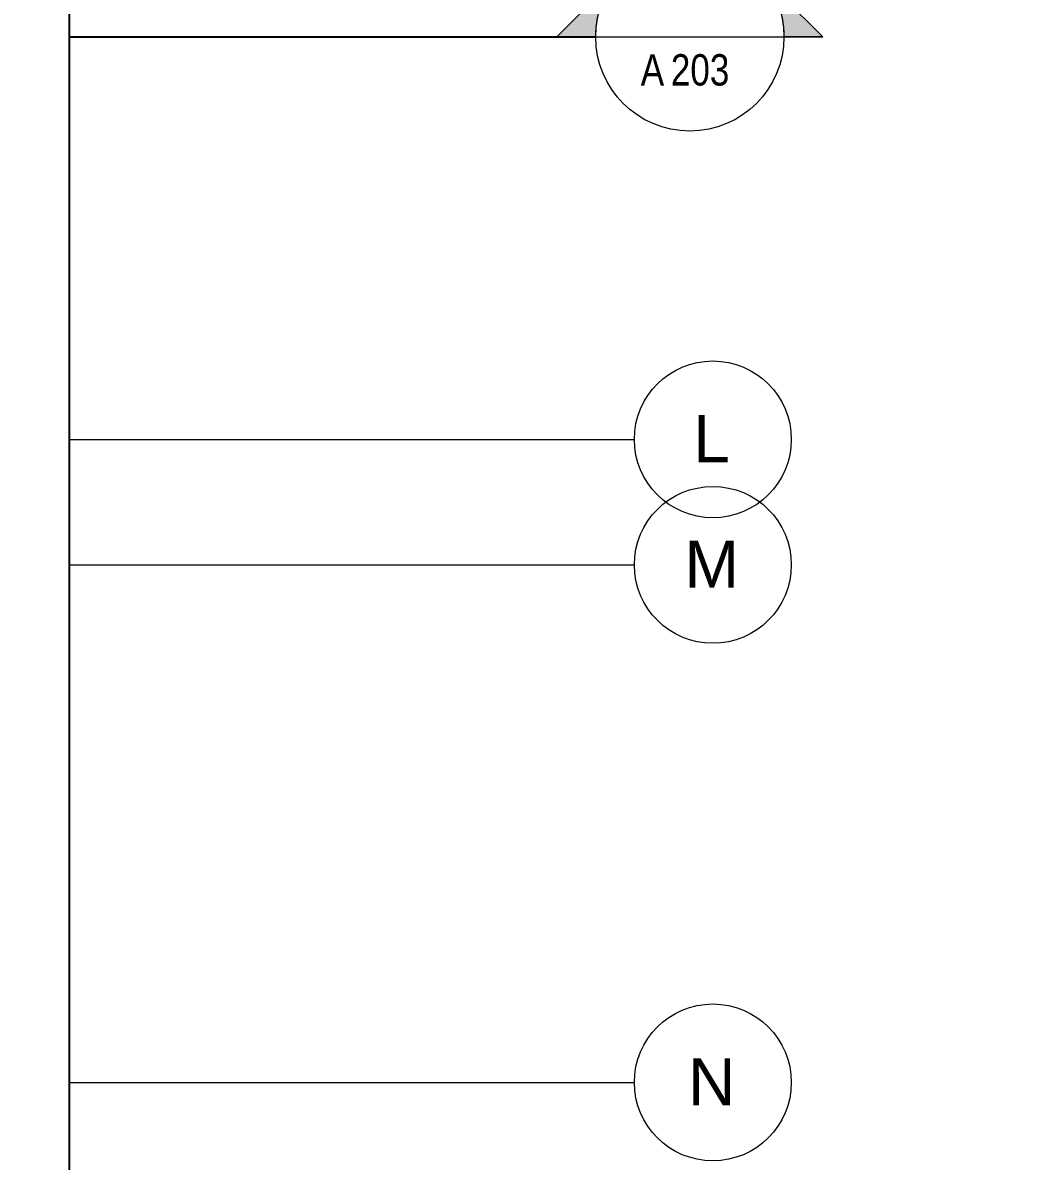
# Model space of a CAD drawing. Header units: millimetres. Extents: x -9358 to 257996, y -67499 to 9117.
# Drawn here: x 53924 to 60403, y -58051 to -50792 of the extents above; entities that cross this region are included whole.
import ezdxf
from ezdxf import colors
from ezdxf.entities.mleader import LeaderData, LeaderLine
from ezdxf.math import Vec2, Vec3

# ---------------------------------------------------------------- set-up
doc = ezdxf.new("R2010")
doc.units = ezdxf.units.MM
doc.header["$LTSCALE"] = 1000
doc.linetypes.add('Dash Dot 3_8_', pattern=[15.875, 9.525, -3.175, 0, -3.175])
doc.linetypes.add('Grid Line', pattern=[22.225, 12.7, -3.175, 3.175, -3.175])
for name, color, linetype, lineweight in [('A-AXS-1', 8, 'Grid Line', 9), ('A-AXS-CIR', 8, 'Continuous', 9), ('A-DSG-REF', 8, 'Continuous', 9), ('A-DSG-REF-1', 8, 'Dash Dot 3_8_', 25), ('A-FLR-PAT', 8, 'Continuous', 18)]:
    doc.layers.add(name, color=color, linetype=linetype, lineweight=lineweight)
doc.layers.add('DATANET', color=4, linetype='Continuous')
doc.layers.add('FIBERNETW', color=5, linetype='Continuous')
doc.styles.add('Arial_2', font='arial.ttf', dxfattribs={"height": 300})
doc.styles.add('Arial_3', font='arial.ttf', dxfattribs={"width": 0.8, "height": 200})
doc.styles.add('ELEC', font='romant.shx', dxfattribs={"width": 0.8, "oblique": 15, "height": 0.18})

# ---------------------------------------------------------------- blocks, each defined once
blk = doc.blocks.new('Grid - Grid Head - Circle_100-910310-01-Ground Floor Furniture Plan')
at = {"layer": 'A-AXS-CIR'}
blk.add_circle((0, 0), 5, dxfattribs=at)
blk = doc.blocks.new('Section - M_Section Head - Filled-910193-01-Ground Floor Furniture Plan')
at = {"layer": 'A-DSG-REF'}
h = blk.add_hatch(color=256, dxfattribs=at)
edge = h.paths.add_edge_path(flags=0)
edge.add_line((-6, 8.485), (-6, 6))
edge.add_arc((-6, 0), 6, 90, 135)
edge.add_line((-10.243, 4.243), (-6, 8.485))
h = blk.add_hatch(color=256, dxfattribs=at)
edge = h.paths.add_edge_path(flags=0)
edge.add_line((-6, 8.485), (-1.757, 4.243))
edge.add_arc((-6, 0), 6, 45, 90)
edge.add_line((-6, 6), (-6, 8.485))
h = blk.add_hatch(color=256, dxfattribs=at)
edge = h.paths.add_edge_path(flags=0)
edge.add_line((-14.485, 0), (-10.243, 4.243))
edge.add_arc((-6, 0), 6, 135, 180)
edge.add_line((-12, 0), (-14.485, 0))
h = blk.add_hatch(color=256, dxfattribs=at)
edge = h.paths.add_edge_path(flags=0)
edge.add_line((2.485, 0), (0, 0))
edge.add_arc((-6, 0), 6, 360, 405)
edge.add_line((-1.757, 4.243), (2.485, 0))
for p, q in [((-6, 8.485), (-14.485, 0)), ((-6, 8.485), (-10.243, 4.243)), ((-6, 8.485), (2.485, 0)), ((-6, 6), (-6, 8.485)), ((-6, 8.485), (-6, 6)), ((-1.757, 4.243), (-6, 8.485)), ((-10.243, 4.243), (-14.485, 0)), ((2.485, 0), (-1.757, 4.243)), ((-14.485, 0), (-12, 0)), ((0, 0), (2.485, 0)), ((-12, 0), (-14.485, 0)), ((0, 0), (2.485, 0))]:
    blk.add_line(p, q, dxfattribs=at)
for start, end in [(360, 180), (90, 135), (45, 90), (135, 180), (360, 45), (180, 360)]:
    blk.add_arc((-6, 0), 6, start, end, dxfattribs=at)
blk = doc.blocks.new('G')
blk.add_lwpolyline([(-3220, 3420), (54220, 3420), (54220, -60820), (-3220, -60820)], close=True)
at = {"layer": 'A-AXS-1'}
for p, q in [((54220, -53300), (57822.4, -53300)), ((54220, -54100), (57822.4, -54100)), ((54220, -57400), (57822.4, -57400))]:
    blk.add_line(p, q, dxfattribs=at)
at = {"layer": 'A-DSG-REF'}
blk.add_line((57575.6, -50734.1), (58775.6, -50734.1), dxfattribs=at)
at = {"layer": 'A-DSG-REF-1'}
blk.add_line((54220, -50734.1), (57575.6, -50734.1), dxfattribs=at)
at = {"layer": 'A-FLR-PAT'}
blk.add_line((54220, -60820), (54220, 3420), dxfattribs=at)
at = {"layer": 'A-AXS-CIR', "xscale": 99.99999999999991, "yscale": 99.99999999999991, "zscale": 99.99999999999991, "rotation": 269.9999999999994}
for p in [(58322.4, -53300), (58322.4, -54100), (58322.4, -57400)]:
    blk.add_blockref('Grid - Grid Head - Circle_100-910310-01-Ground Floor Furniture Plan', p, dxfattribs=at)
at = {"layer": 'A-DSG-REF', "extrusion": (0, 0, -1), "xscale": 99.99999999999991, "yscale": 99.99999999999991, "zscale": 99.99999999999991}
blk.add_blockref('Section - M_Section Head - Filled-910193-01-Ground Floor Furniture Plan', (-57575.6, -50734.1), dxfattribs=at)
at = {"layer": 'A-AXS-CIR', "char_height": 300, "attachment_point": 1, "style": 'Arial_2'}
for s, insert, width in [('\\fArial|b0|i0|c178|p34|;L', (58197.3, -53145.5), 288.607), ('\\fArial|b0|i0|c178|p34|;M', (58141.3, -53945.5), 424.894), ('\\fArial|b0|i0|c178|p34|;N', (58164.3, -57245.5), 368.776)]:
    blk.add_mtext(s, dxfattribs=dict(at, insert=insert, width=width))
at = {"layer": 'A-DSG-REF', "char_height": 200, "attachment_point": 1, "style": 'Arial_3'}
for s, insert, width in [('\\fArial|b0|i0|c178|p34|;A', (57862.9, -50844.1), 232.489), ('203', (58054.7, -50844.1), 577.215)]:
    blk.add_mtext(s, dxfattribs=dict(at, insert=insert, width=width))

msp = doc.modelspace()

# ---------------------------------------------------------------- block references
msp.add_blockref('G', (0, -148.1))

# ---------------------------------------------------------------- next in the draw order: leaders
at = {"layer": 'DATANET', "color": 3}
ml = msp.add_multileader_mtext('Standard', dxfattribs=at)
ml.set_content('{\\C4;CABLE TRUNK (600X100X150mm) FOR DATA & AV}', color=2, style='ELEC')
ml.set_leader_properties(color=4)
ml.build(insert=Vec2(0, 0))
ml.multileader.update_dxf_attribs({"text_left_attachment_type": 6, "text_right_attachment_type": 6, "dogleg_length": 1703.1, "arrow_head_size": 151.4})
ctx = ml.context
ctx.base_point, ctx.char_height, ctx.arrow_head_size, ctx.landing_gap_size, ctx.plane_origin = Vec3(21824.3, -51362.8), 227.107, 151.4, 22.7, Vec3(9177.1, -87631.2)
ctx.left_attachment, ctx.right_attachment = 6, 6
notes = []
notes.append((ctx, [(1, (1, 1, 0), (29560.1, -51362.8), (-1, 0), 177.6, [(0, [(32895.6, -52200.1)], 0, [])])]))
ctx.mtext.insert, ctx.mtext.width, ctx.mtext.line_spacing_factor, ctx.mtext.flow_direction = Vec3(21847, -51059.9), 213786.42, 2, 5
at = {"layer": 'FIBERNETW', "color": 5}
ml = msp.add_multileader_mtext('Standard', dxfattribs=at)
ml.set_content('{\\C5;CABLE TRUNK (400X100X150mm) FOR FIBER OPTIC}', color=2, style='ELEC')
ml.set_leader_properties(color=5)
ml.build(insert=Vec2(0, 0))
ml.multileader.update_dxf_attribs({"text_left_attachment_type": 6, "text_right_attachment_type": 6, "dogleg_length": 1703.1, "arrow_head_size": 151.4})
ctx = ml.context
ctx.base_point, ctx.char_height, ctx.arrow_head_size, ctx.landing_gap_size, ctx.plane_origin = Vec3(21659.3, -52741.1), 227.107, 151.4, 22.7, Vec3(7868.3, -88454.8)
ctx.left_attachment, ctx.right_attachment = 6, 6
notes.append((ctx, [(1, (1, 1, 0), (29594, -52741.1), (-1, 0), 177.6, [(0, [(30096, -51386.8)], 0, [])])]))
ctx.mtext.insert, ctx.mtext.width, ctx.mtext.line_spacing_factor, ctx.mtext.flow_direction = Vec3(21682, -52438.3), 213786.42, 2, 5
for ctx, leaders in notes:
    for number, flags, end, landing, length, lines in leaders:
        leader = LeaderData()
        leader.index, (leader.has_last_leader_line, leader.has_dogleg_vector, leader.attachment_direction) = number, flags
        leader.last_leader_point, leader.dogleg_vector, leader.dogleg_length = Vec3(end), Vec3(landing), length
        for number, points, colour, breaks in lines:
            line = LeaderLine()
            line.index, line.vertices, line.color, line.breaks = number, Vec3.list(points), colors.encode_raw_color(colour), breaks
            leader.lines.append(line)
        ctx.leaders.append(leader)

doc.saveas('drawing.dxf')
